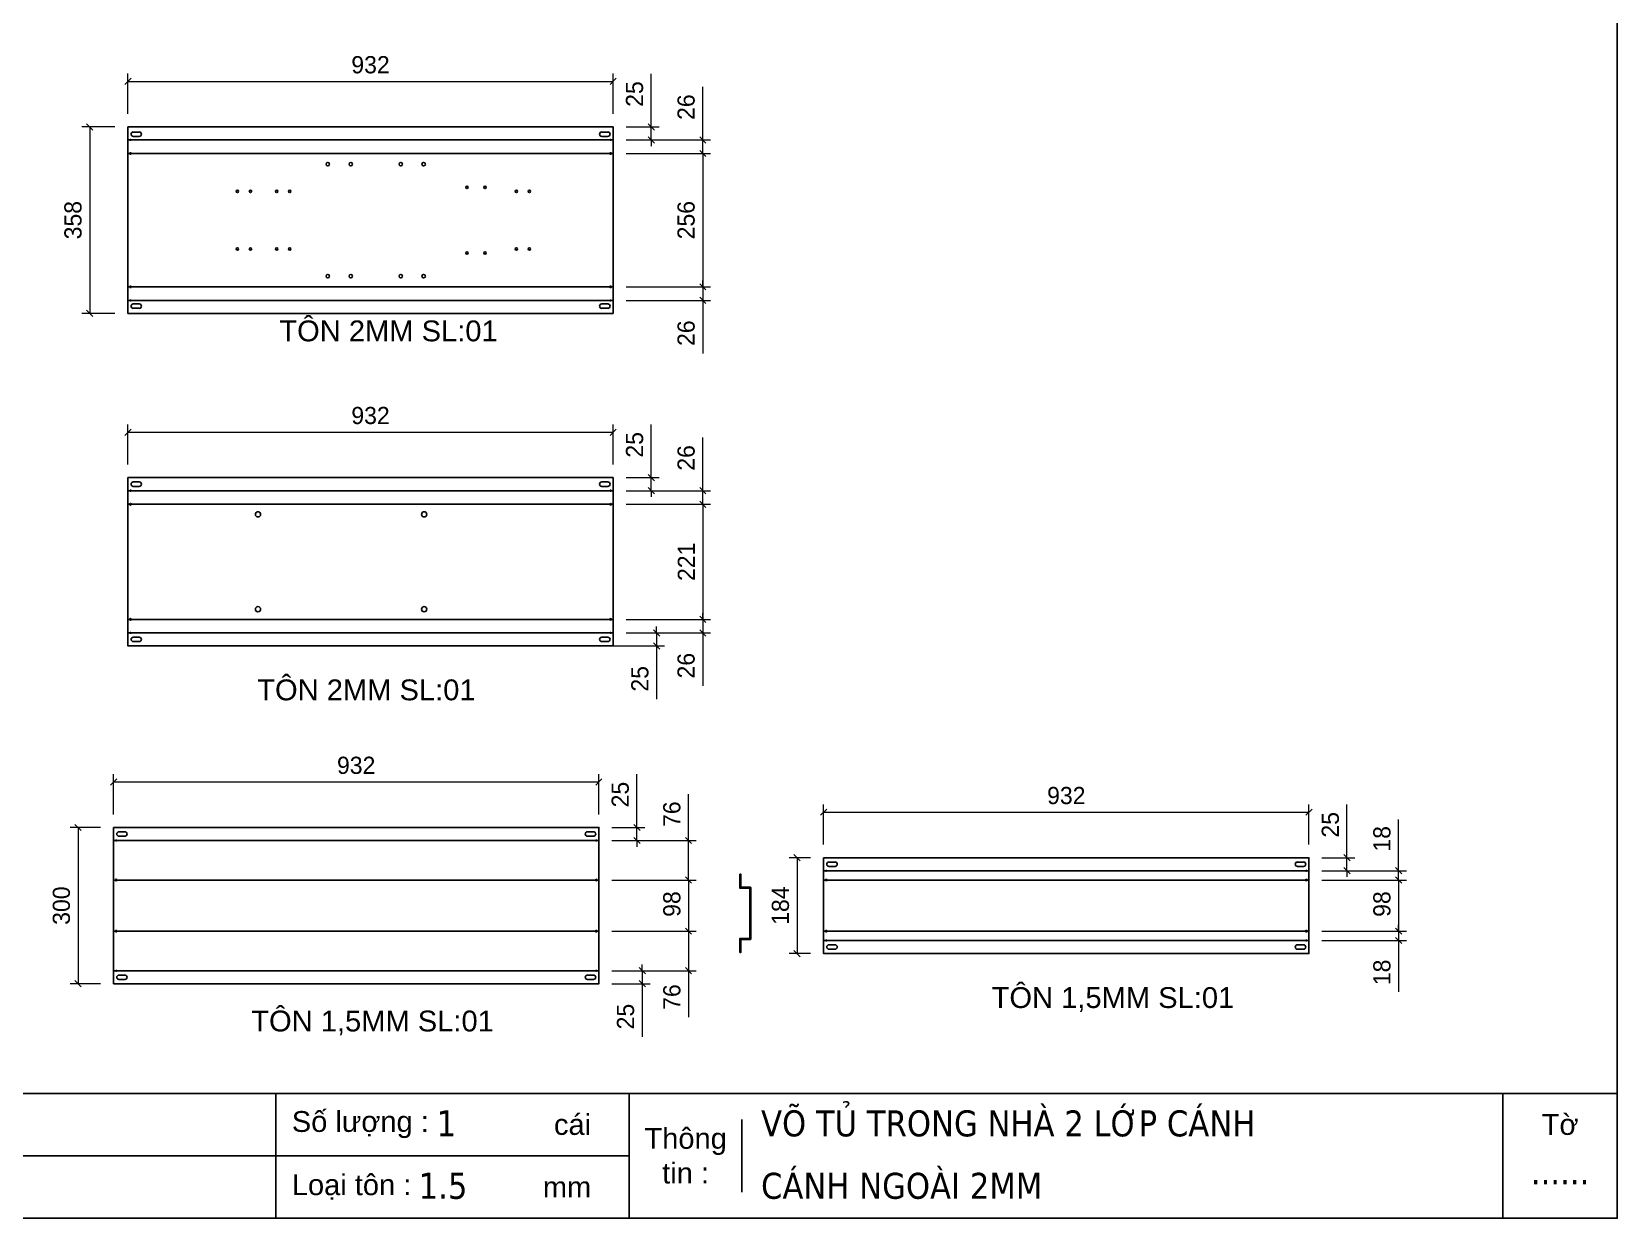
# Model space of a CAD drawing. Header units: millimetres. Extents: x 0 to 5930, y 0 to 4193.
# Drawn here: x 2886 to 5930, y 0 to 2277 of the extents above; entities that cross this region are included whole.
import ezdxf
from ezdxf.enums import TextEntityAlignment as Align

# ---------------------------------------------------------------- set-up
doc = ezdxf.new("R2010")
doc.units = ezdxf.units.MM
for name, color, linetype in [('CNC', 7, 'Continuous'), ('CO', 1, 'Continuous'), ('DI', 2, 'Continuous'), ('DIM', 253, 'Continuous')]:
    doc.layers.add(name, color=color, linetype=linetype)
doc.styles.add('Arial', font='arial.ttf')
doc.styles.add('Tahoma (Input Text)', font='tahoma.ttf')
doc.dimstyles.new('Dim-33', dxfattribs={"dimtxt": 33, "dimasz": 12, "dimexe": 15, "dimexo": 25, "dimgap": 15, "dimtad": 1, "dimdec": 0, "dimtxsty": 'Standard', "dimblk": 'OBLIQUE', "dimcen": 10, "dimclrd": 5, "dimclre": 5, "dimclrt": 3, "dimazin": 3, "dimtfac": 1, "dimtdec": 0, "dimtmove": 0, "dimatfit": 3, "dimldrblk": 'OPEN30', "dimlwd": 9, "dimlwe": 9})

# ---------------------------------------------------------------- blocks, each defined once
blk = doc.blocks.new('*D29')
at = {"color": 0, "linetype": 'ByBlock', "lineweight": -2}
for p, q in [((4069.1, 2100.7), (4081.1, 2088.7)), ((4081.1, 2063.7), (4069.1, 2075.7))]:
    blk.add_line(p, q, dxfattribs=at)
at = {"layer": 'Defpoints', "color": 0, "transparency": 16777216}
for p in [(4002, 2094.7), (4075.1, 2094.7), (4002, 2069.7)]:
    blk.add_point(p, dxfattribs=at)
at = {"layer": 'DIM', "color": 5, "lineweight": 9, "transparency": 16777216}
for p, q in [((4075.1, 2094.7), (4075.1, 2196.8)), ((4027, 2094.7), (4090.1, 2094.7)), ((4075.1, 2069.7), (4075.1, 2094.7)), ((4027, 2069.7), (4090.1, 2069.7)), ((4075.1, 2069.7), (4075.1, 2057.7))]:
    blk.add_line(p, q, dxfattribs=at)
at = {"layer": 'DIM', "color": 3, "transparency": 16777216, "insert": (4043.2, 2157.8), "char_height": 33, "attachment_point": 5, "rotation": 90}
blk.add_mtext('25', dxfattribs=at)
blk = doc.blocks.new('_Oblique')
at = {"color": 0, "linetype": 'ByBlock', "lineweight": -2}
blk.add_line((-0.5, -0.5), (0.5, 0.5), dxfattribs=at)
blk = doc.blocks.new('_Open30')
at = {"color": 0, "linetype": 'ByBlock', "lineweight": -2}
for p, q in [((-1, 0.27), (0, 0)), ((0, 0), (-1, -0.27)), ((0, 0), (-1, 0))]:
    blk.add_line(p, q, dxfattribs=at)
blk = doc.blocks.new('*D30')
at = {"color": 0, "linetype": 'ByBlock', "lineweight": -2}
for p, q in [((4168.1, 2075.7), (4180.1, 2063.7)), ((4180.1, 2037.7), (4168.1, 2049.7))]:
    blk.add_line(p, q, dxfattribs=at)
at = {"layer": 'Defpoints', "color": 0, "transparency": 16777216}
for p in [(4002, 2069.7), (4002, 2043.7), (4174.1, 2069.7)]:
    blk.add_point(p, dxfattribs=at)
at = {"layer": 'DIM', "color": 5, "lineweight": 9, "transparency": 16777216}
for p, q in [((4174.1, 2069.7), (4174.1, 2171.5)), ((4027, 2069.7), (4189.1, 2069.7)), ((4027, 2043.7), (4189.1, 2043.7)), ((4174.1, 2043.7), (4174.1, 2069.7)), ((4174.1, 2043.7), (4174.1, 2031.7))]:
    blk.add_line(p, q, dxfattribs=at)
at = {"layer": 'DIM', "color": 3, "transparency": 16777216, "insert": (4142.2, 2132.6), "char_height": 33, "attachment_point": 5, "rotation": 90}
blk.add_mtext('26', dxfattribs=at)
blk = doc.blocks.new('*D31')
at = {"color": 0, "linetype": 'ByBlock', "lineweight": -2}
for p, q in [((4180.1, 2037.7), (4168.1, 2049.7)), ((4168.1, 1793.7), (4180.1, 1781.7))]:
    blk.add_line(p, q, dxfattribs=at)
at = {"layer": 'Defpoints', "color": 0, "transparency": 16777216}
for p in [(4002, 2043.7), (4002, 1787.7), (4174.1, 1787.7)]:
    blk.add_point(p, dxfattribs=at)
at = {"layer": 'DIM', "color": 5, "lineweight": 9, "transparency": 16777216}
for p, q in [((4027, 2043.7), (4189.1, 2043.7)), ((4174.1, 2043.7), (4174.1, 1787.7)), ((4027, 1787.7), (4189.1, 1787.7))]:
    blk.add_line(p, q, dxfattribs=at)
at = {"layer": 'DIM', "color": 3, "transparency": 16777216, "insert": (4142.2, 1915.7), "char_height": 33, "attachment_point": 5, "rotation": 90}
blk.add_mtext('256', dxfattribs=at)
blk = doc.blocks.new('*D32')
at = {"color": 0, "linetype": 'ByBlock', "lineweight": -2}
for p, q in [((4168.1, 1793.7), (4180.1, 1781.7)), ((4180.1, 1755.7), (4168.1, 1767.7))]:
    blk.add_line(p, q, dxfattribs=at)
at = {"layer": 'Defpoints', "color": 0, "transparency": 16777216}
for p in [(4002, 1787.7), (4002, 1761.7), (4174.1, 1761.7)]:
    blk.add_point(p, dxfattribs=at)
at = {"layer": 'DIM', "color": 5, "lineweight": 9, "transparency": 16777216}
for p, q in [((4174.1, 1787.7), (4174.1, 1799.7)), ((4027, 1787.7), (4189.1, 1787.7)), ((4174.1, 1787.7), (4174.1, 1761.7)), ((4027, 1761.7), (4189.1, 1761.7)), ((4174.1, 1761.7), (4174.1, 1659.9))]:
    blk.add_line(p, q, dxfattribs=at)
at = {"layer": 'DIM', "color": 3, "transparency": 16777216, "insert": (4142.2, 1698.8), "char_height": 33, "attachment_point": 5, "rotation": 90}
blk.add_mtext('26', dxfattribs=at)
blk = doc.blocks.new('*D33')
at = {"color": 0, "linetype": 'ByBlock', "lineweight": -2}
for p, q in [((3076.5, 2188), (3064.5, 2176)), ((3996, 2176), (4008, 2188))]:
    blk.add_line(p, q, dxfattribs=at)
at = {"layer": 'Defpoints', "color": 0, "transparency": 16777216}
for p in [(4002, 2182), (3070.5, 2094.7), (4002, 2094.7)]:
    blk.add_point(p, dxfattribs=at)
at = {"layer": 'DIM', "color": 5, "lineweight": 9, "transparency": 16777216}
for p, q in [((3070.5, 2119.7), (3070.5, 2197)), ((4002, 2119.7), (4002, 2197)), ((3070.5, 2182), (4002, 2182))]:
    blk.add_line(p, q, dxfattribs=at)
at = {"layer": 'DIM', "color": 3, "transparency": 16777216, "insert": (3536.2, 2213.8), "char_height": 33, "attachment_point": 5}
blk.add_mtext('932', dxfattribs=at)
blk = doc.blocks.new('ovan8.5x20')
at = {"layer": 'CNC', "color": 2, "lineweight": -3}
for p, q in [((5.7, 4.2), (-5.8, 4.2)), ((-5.8, -4.2), (5.7, -4.2))]:
    blk.add_line(p, q, dxfattribs=at)
for centre, start, end in [((-5.8, 0), 90, 270), ((5.7, 0), 270, 90)]:
    blk.add_arc(centre, 4.25, start, end, dxfattribs=at)
blk = doc.blocks.new('*D34')
at = {"color": 0, "linetype": 'ByBlock', "lineweight": -2}
for p, q in [((4069.1, 1427.5), (4081.1, 1415.5)), ((4081.1, 1390.5), (4069.1, 1402.5))]:
    blk.add_line(p, q, dxfattribs=at)
at = {"layer": 'Defpoints', "color": 0, "transparency": 16777216}
for p in [(4002, 1421.5), (4075.1, 1421.5), (4002, 1396.5)]:
    blk.add_point(p, dxfattribs=at)
at = {"layer": 'DIM', "color": 5, "lineweight": 9, "transparency": 16777216}
for p, q in [((4075.1, 1421.5), (4075.1, 1523.5)), ((4027, 1421.5), (4090.1, 1421.5)), ((4075.1, 1396.5), (4075.1, 1421.5)), ((4027, 1396.5), (4090.1, 1396.5)), ((4075.1, 1396.5), (4075.1, 1384.5))]:
    blk.add_line(p, q, dxfattribs=at)
at = {"layer": 'DIM', "color": 3, "transparency": 16777216, "insert": (4043.2, 1484.5), "char_height": 33, "attachment_point": 5, "rotation": 90}
blk.add_mtext('25', dxfattribs=at)
blk = doc.blocks.new('*D35')
at = {"color": 0, "linetype": 'ByBlock', "lineweight": -2}
for p, q in [((4168.1, 1402.5), (4180.1, 1390.5)), ((4180.1, 1364.5), (4168.1, 1376.5))]:
    blk.add_line(p, q, dxfattribs=at)
at = {"layer": 'Defpoints', "color": 0, "transparency": 16777216}
for p in [(4002, 1396.5), (4002, 1370.5), (4174.1, 1396.5)]:
    blk.add_point(p, dxfattribs=at)
at = {"layer": 'DIM', "color": 5, "lineweight": 9, "transparency": 16777216}
for p, q in [((4174.1, 1396.5), (4174.1, 1498.3)), ((4027, 1396.5), (4189.1, 1396.5)), ((4027, 1370.5), (4189.1, 1370.5)), ((4174.1, 1370.5), (4174.1, 1396.5)), ((4174.1, 1370.5), (4174.1, 1358.5))]:
    blk.add_line(p, q, dxfattribs=at)
at = {"layer": 'DIM', "color": 3, "transparency": 16777216, "insert": (4142.2, 1459.4), "char_height": 33, "attachment_point": 5, "rotation": 90}
blk.add_mtext('26', dxfattribs=at)
blk = doc.blocks.new('*D36')
at = {"color": 0, "linetype": 'ByBlock', "lineweight": -2}
for p, q in [((4180.1, 1364.5), (4168.1, 1376.5)), ((4168.1, 1155.5), (4180.1, 1143.5))]:
    blk.add_line(p, q, dxfattribs=at)
at = {"layer": 'Defpoints', "color": 0, "transparency": 16777216}
for p in [(4002, 1370.5), (4002, 1149.5), (4174.1, 1149.5)]:
    blk.add_point(p, dxfattribs=at)
at = {"layer": 'DIM', "color": 5, "lineweight": 9, "transparency": 16777216}
for p, q in [((4027, 1370.5), (4189.1, 1370.5)), ((4174.1, 1370.5), (4174.1, 1149.5)), ((4027, 1149.5), (4189.1, 1149.5))]:
    blk.add_line(p, q, dxfattribs=at)
at = {"layer": 'DIM', "color": 3, "transparency": 16777216, "insert": (4142.5, 1260), "char_height": 33, "attachment_point": 5, "rotation": 90}
blk.add_mtext('221', dxfattribs=at)
blk = doc.blocks.new('*D37')
at = {"color": 0, "linetype": 'ByBlock', "lineweight": -2}
for p, q in [((4168.1, 1155.5), (4180.1, 1143.5)), ((4180.1, 1117.5), (4168.1, 1129.5))]:
    blk.add_line(p, q, dxfattribs=at)
at = {"layer": 'Defpoints', "color": 0, "transparency": 16777216}
for p in [(4002, 1149.5), (4002, 1123.5), (4174.1, 1123.5)]:
    blk.add_point(p, dxfattribs=at)
at = {"layer": 'DIM', "color": 5, "lineweight": 9, "transparency": 16777216}
for p, q in [((4174.1, 1149.5), (4174.1, 1161.5)), ((4027, 1149.5), (4189.1, 1149.5)), ((4174.1, 1149.5), (4174.1, 1123.5)), ((4027, 1123.5), (4189.1, 1123.5)), ((4174.1, 1123.5), (4174.1, 1021.7))]:
    blk.add_line(p, q, dxfattribs=at)
at = {"layer": 'DIM', "color": 3, "transparency": 16777216, "insert": (4142.2, 1060.6), "char_height": 33, "attachment_point": 5, "rotation": 90}
blk.add_mtext('26', dxfattribs=at)
blk = doc.blocks.new('*D38')
at = {"color": 0, "linetype": 'ByBlock', "lineweight": -2}
for p, q in [((4079.3, 1129.5), (4091.3, 1117.5)), ((4091.3, 1092.5), (4079.3, 1104.5))]:
    blk.add_line(p, q, dxfattribs=at)
at = {"layer": 'Defpoints', "color": 0, "transparency": 16777216}
for p in [(3070.5, 1098.5), (4002, 1123.5), (4085.3, 1098.5)]:
    blk.add_point(p, dxfattribs=at)
at = {"layer": 'DIM', "color": 5, "lineweight": 9, "transparency": 16777216}
for p, q in [((4085.3, 1123.5), (4085.3, 1135.5)), ((3095.5, 1098.5), (4100.3, 1098.5)), ((4027, 1123.5), (4100.3, 1123.5)), ((4085.3, 1123.5), (4085.3, 1098.5)), ((4085.3, 1098.5), (4085.3, 996.4))]:
    blk.add_line(p, q, dxfattribs=at)
at = {"layer": 'DIM', "color": 3, "transparency": 16777216, "insert": (4053.4, 1035.4), "char_height": 33, "attachment_point": 5, "rotation": 90}
blk.add_mtext('25', dxfattribs=at)
blk = doc.blocks.new('*D39')
at = {"color": 0, "linetype": 'ByBlock', "lineweight": -2}
for p, q in [((3076.5, 1514.7), (3064.5, 1502.7)), ((3996, 1502.7), (4008, 1514.7))]:
    blk.add_line(p, q, dxfattribs=at)
at = {"layer": 'Defpoints', "color": 0, "transparency": 16777216}
for p in [(4002, 1508.7), (3070.5, 1421.5), (4002, 1421.5)]:
    blk.add_point(p, dxfattribs=at)
at = {"layer": 'DIM', "color": 5, "lineweight": 9, "transparency": 16777216}
for p, q in [((3070.5, 1446.5), (3070.5, 1523.7)), ((4002, 1446.5), (4002, 1523.7)), ((3070.5, 1508.7), (4002, 1508.7))]:
    blk.add_line(p, q, dxfattribs=at)
at = {"layer": 'DIM', "color": 3, "transparency": 16777216, "insert": (3536.2, 1540.6), "char_height": 33, "attachment_point": 5}
blk.add_mtext('932', dxfattribs=at)
blk = doc.blocks.new('*D47')
at = {"color": 0, "linetype": 'ByBlock', "lineweight": -2}
for p, q in [((4041.6, 756.1), (4053.6, 744.1)), ((4053.6, 719.1), (4041.6, 731.1))]:
    blk.add_line(p, q, dxfattribs=at)
at = {"layer": 'Defpoints', "color": 0, "transparency": 16777216}
for p in [(3974.5, 750.1), (4047.6, 750.1), (3974.5, 725.1)]:
    blk.add_point(p, dxfattribs=at)
at = {"layer": 'DIM', "color": 5, "lineweight": 9, "transparency": 16777216}
for p, q in [((4047.6, 750.1), (4047.6, 852.2)), ((3999.5, 750.1), (4062.6, 750.1)), ((4047.6, 725.1), (4047.6, 750.1)), ((3999.5, 725.1), (4062.6, 725.1)), ((4047.6, 725.1), (4047.6, 713.1))]:
    blk.add_line(p, q, dxfattribs=at)
at = {"layer": 'DIM', "color": 3, "transparency": 16777216, "insert": (4015.7, 813.2), "char_height": 33, "attachment_point": 5, "rotation": 90}
blk.add_mtext('25', dxfattribs=at)
blk = doc.blocks.new('*D48')
at = {"color": 0, "linetype": 'ByBlock', "lineweight": -2}
for p, q in [((4152.6, 719.1), (4140.6, 731.1)), ((4140.6, 655.1), (4152.6, 643.1))]:
    blk.add_line(p, q, dxfattribs=at)
at = {"layer": 'Defpoints', "color": 0, "transparency": 16777216}
for p in [(3974.5, 725.1), (4146.6, 725.1), (3974.5, 649.1)]:
    blk.add_point(p, dxfattribs=at)
at = {"layer": 'DIM', "color": 5, "lineweight": 9, "transparency": 16777216}
for p, q in [((4146.6, 725.1), (4146.6, 814.1)), ((3999.5, 725.1), (4161.6, 725.1)), ((4146.6, 649.1), (4146.6, 725.1)), ((3999.5, 649.1), (4161.6, 649.1))]:
    blk.add_line(p, q, dxfattribs=at)
at = {"layer": 'DIM', "color": 3, "transparency": 16777216, "insert": (4114.8, 775.6), "char_height": 33, "attachment_point": 5, "rotation": 90}
blk.add_mtext('76', dxfattribs=at)
blk = doc.blocks.new('*D49')
at = {"color": 0, "linetype": 'ByBlock', "lineweight": -2}
for p, q in [((4152.6, 643.1), (4140.6, 655.1)), ((4140.6, 557.1), (4152.6, 545.1))]:
    blk.add_line(p, q, dxfattribs=at)
at = {"layer": 'Defpoints', "color": 0, "transparency": 16777216}
for p in [(3974.5, 649.1), (3974.5, 551.1), (4146.6, 551.1)]:
    blk.add_point(p, dxfattribs=at)
at = {"layer": 'DIM', "color": 5, "lineweight": 9, "transparency": 16777216}
for p, q in [((3999.5, 649.1), (4161.6, 649.1)), ((4146.6, 649.1), (4146.6, 551.1)), ((3999.5, 551.1), (4161.6, 551.1))]:
    blk.add_line(p, q, dxfattribs=at)
at = {"layer": 'DIM', "color": 3, "transparency": 16777216, "insert": (4114.8, 603.1), "char_height": 33, "attachment_point": 5, "rotation": 90}
blk.add_mtext('98', dxfattribs=at)
blk = doc.blocks.new('*D50')
at = {"color": 0, "linetype": 'ByBlock', "lineweight": -2}
for p, q in [((4152.6, 545.1), (4140.6, 557.1)), ((4140.6, 481.1), (4152.6, 469.1))]:
    blk.add_line(p, q, dxfattribs=at)
at = {"layer": 'Defpoints', "color": 0, "transparency": 16777216}
for p in [(3974.5, 551.1), (3974.5, 475.1), (4146.6, 475.1)]:
    blk.add_point(p, dxfattribs=at)
at = {"layer": 'DIM', "color": 5, "lineweight": 9, "transparency": 16777216}
for p, q in [((3999.5, 551.1), (4161.6, 551.1)), ((4146.6, 551.1), (4146.6, 475.1)), ((3999.5, 475.1), (4161.6, 475.1)), ((4146.6, 475.1), (4146.6, 386.2))]:
    blk.add_line(p, q, dxfattribs=at)
at = {"layer": 'DIM', "color": 3, "transparency": 16777216, "insert": (4114.8, 424.6), "char_height": 33, "attachment_point": 5, "rotation": 90}
blk.add_mtext('76', dxfattribs=at)
blk = doc.blocks.new('*D51')
at = {"color": 0, "linetype": 'ByBlock', "lineweight": -2}
for p, q in [((4051.8, 481.1), (4063.8, 469.1)), ((4063.8, 444.1), (4051.8, 456.1))]:
    blk.add_line(p, q, dxfattribs=at)
at = {"layer": 'Defpoints', "color": 0, "transparency": 16777216}
for p in [(3974.5, 475.1), (3974.5, 450.1), (4057.8, 450.1)]:
    blk.add_point(p, dxfattribs=at)
at = {"layer": 'DIM', "color": 5, "lineweight": 9, "transparency": 16777216}
for p, q in [((4057.8, 475.1), (4057.8, 487.1)), ((3999.5, 475.1), (4072.8, 475.1)), ((4057.8, 475.1), (4057.8, 450.1)), ((3999.5, 450.1), (4072.8, 450.1)), ((4057.8, 450.1), (4057.8, 348.1))]:
    blk.add_line(p, q, dxfattribs=at)
at = {"layer": 'DIM', "color": 3, "transparency": 16777216, "insert": (4025.9, 387.1), "char_height": 33, "attachment_point": 5, "rotation": 90}
blk.add_mtext('25', dxfattribs=at)
blk = doc.blocks.new('*D52')
at = {"color": 0, "linetype": 'ByBlock', "lineweight": -2}
for p, q in [((3049, 843.4), (3037, 831.4)), ((3968.5, 831.4), (3980.5, 843.4))]:
    blk.add_line(p, q, dxfattribs=at)
at = {"layer": 'Defpoints', "color": 0, "transparency": 16777216}
for p in [(3974.5, 837.4), (3043, 750.1), (3974.5, 750.1)]:
    blk.add_point(p, dxfattribs=at)
at = {"layer": 'DIM', "color": 5, "lineweight": 9, "transparency": 16777216}
for p, q in [((3043, 775.1), (3043, 852.4)), ((3974.5, 775.1), (3974.5, 852.4)), ((3043, 837.4), (3974.5, 837.4))]:
    blk.add_line(p, q, dxfattribs=at)
at = {"layer": 'DIM', "color": 3, "transparency": 16777216, "insert": (3508.7, 869.2), "char_height": 33, "attachment_point": 5}
blk.add_mtext('932', dxfattribs=at)
blk = doc.blocks.new('*D53')
at = {"color": 0, "linetype": 'ByBlock', "lineweight": -2}
for p, q in [((5404.7, 698.1), (5416.7, 686.1)), ((5416.7, 661.1), (5404.7, 673.1))]:
    blk.add_line(p, q, dxfattribs=at)
at = {"layer": 'Defpoints', "color": 0, "transparency": 16777216}
for p in [(5337.6, 692.1), (5410.7, 692.1), (5337.6, 667.1)]:
    blk.add_point(p, dxfattribs=at)
at = {"layer": 'DIM', "color": 5, "lineweight": 9, "transparency": 16777216}
for p, q in [((5410.7, 692.1), (5410.7, 794.2)), ((5362.6, 692.1), (5425.7, 692.1)), ((5410.7, 667.1), (5410.7, 692.1)), ((5362.6, 667.1), (5425.7, 667.1)), ((5410.7, 667.1), (5410.7, 655.1))]:
    blk.add_line(p, q, dxfattribs=at)
at = {"layer": 'DIM', "color": 3, "transparency": 16777216, "insert": (5378.9, 755.2), "char_height": 33, "attachment_point": 5, "rotation": 90}
blk.add_mtext('25', dxfattribs=at)
blk = doc.blocks.new('*D54')
at = {"color": 0, "linetype": 'ByBlock', "lineweight": -2}
for p, q in [((5503.7, 673.1), (5515.7, 661.1)), ((5515.7, 643.1), (5503.7, 655.1))]:
    blk.add_line(p, q, dxfattribs=at)
at = {"layer": 'Defpoints', "color": 0, "transparency": 16777216}
for p in [(5337.6, 667.1), (5337.6, 649.1), (5509.7, 667.1)]:
    blk.add_point(p, dxfattribs=at)
at = {"layer": 'DIM', "color": 5, "lineweight": 9, "transparency": 16777216}
for p, q in [((5509.7, 667.1), (5509.7, 765.4)), ((5362.6, 667.1), (5524.7, 667.1)), ((5362.6, 649.1), (5524.7, 649.1)), ((5509.7, 649.1), (5509.7, 667.1)), ((5509.7, 649.1), (5509.7, 637.1))]:
    blk.add_line(p, q, dxfattribs=at)
at = {"layer": 'DIM', "color": 3, "transparency": 16777216, "insert": (5477.9, 728.3), "char_height": 33, "attachment_point": 5, "rotation": 90}
blk.add_mtext('18', dxfattribs=at)
blk = doc.blocks.new('*D55')
at = {"color": 0, "linetype": 'ByBlock', "lineweight": -2}
for p, q in [((5515.7, 643.1), (5503.7, 655.1)), ((5503.7, 557.1), (5515.7, 545.1))]:
    blk.add_line(p, q, dxfattribs=at)
at = {"layer": 'Defpoints', "color": 0, "transparency": 16777216}
for p in [(5337.6, 649.1), (5337.6, 551.1), (5509.7, 551.1)]:
    blk.add_point(p, dxfattribs=at)
at = {"layer": 'DIM', "color": 5, "lineweight": 9, "transparency": 16777216}
for p, q in [((5362.6, 649.1), (5524.7, 649.1)), ((5509.7, 649.1), (5509.7, 551.1)), ((5362.6, 551.1), (5524.7, 551.1))]:
    blk.add_line(p, q, dxfattribs=at)
at = {"layer": 'DIM', "color": 3, "transparency": 16777216, "insert": (5477.9, 603.1), "char_height": 33, "attachment_point": 5, "rotation": 90}
blk.add_mtext('98', dxfattribs=at)
blk = doc.blocks.new('*D56')
at = {"color": 0, "linetype": 'ByBlock', "lineweight": -2}
for p, q in [((5503.7, 557.1), (5515.7, 545.1)), ((5515.7, 527.1), (5503.7, 539.1))]:
    blk.add_line(p, q, dxfattribs=at)
at = {"layer": 'Defpoints', "color": 0, "transparency": 16777216}
for p in [(5337.6, 551.1), (5337.6, 533.1), (5509.7, 533.1)]:
    blk.add_point(p, dxfattribs=at)
at = {"layer": 'DIM', "color": 5, "lineweight": 9, "transparency": 16777216}
for p, q in [((5362.6, 551.1), (5524.7, 551.1)), ((5509.7, 551.1), (5509.7, 563.1)), ((5509.7, 551.1), (5509.7, 533.1)), ((5362.6, 533.1), (5524.7, 533.1)), ((5509.7, 533.1), (5509.7, 434.9))]:
    blk.add_line(p, q, dxfattribs=at)
at = {"layer": 'DIM', "color": 3, "transparency": 16777216, "insert": (5477.9, 472), "char_height": 33, "attachment_point": 5, "rotation": 90}
blk.add_mtext('18', dxfattribs=at)
blk = doc.blocks.new('*D57')
at = {"color": 0, "linetype": 'ByBlock', "lineweight": -2}
for p, q in [((4412.1, 785.4), (4400.1, 773.4)), ((5331.6, 773.4), (5343.6, 785.4))]:
    blk.add_line(p, q, dxfattribs=at)
at = {"layer": 'Defpoints', "color": 0, "transparency": 16777216}
for p in [(5337.6, 779.4), (4406.1, 692.1), (5337.6, 692.1)]:
    blk.add_point(p, dxfattribs=at)
at = {"layer": 'DIM', "color": 5, "lineweight": 9, "transparency": 16777216}
for p, q in [((4406.1, 717.1), (4406.1, 794.4)), ((5337.6, 717.1), (5337.6, 794.4)), ((4406.1, 779.4), (5337.6, 779.4))]:
    blk.add_line(p, q, dxfattribs=at)
at = {"layer": 'DIM', "color": 3, "transparency": 16777216, "insert": (4871.9, 811.2), "char_height": 33, "attachment_point": 5}
blk.add_mtext('932', dxfattribs=at)
blk = doc.blocks.new('*D58')
at = {"color": 0, "linetype": 'ByBlock', "lineweight": -2}
for p, q in [((2980.8, 744.1), (2968.8, 756.1)), ((2968.8, 456.1), (2980.8, 444.1))]:
    blk.add_line(p, q, dxfattribs=at)
at = {"layer": 'Defpoints', "color": 0, "transparency": 16777216}
for p in [(3043, 750.1), (2974.8, 450.1), (3043, 450.1)]:
    blk.add_point(p, dxfattribs=at)
at = {"layer": 'DIM', "color": 5, "lineweight": 9, "transparency": 16777216}
for p, q in [((3018, 750.1), (2959.8, 750.1)), ((2974.8, 750.1), (2974.8, 450.1)), ((3018, 450.1), (2959.8, 450.1))]:
    blk.add_line(p, q, dxfattribs=at)
at = {"layer": 'DIM', "color": 3, "transparency": 16777216, "insert": (2942.9, 600.1), "char_height": 33, "attachment_point": 5, "rotation": 90}
blk.add_mtext('300', dxfattribs=at)
blk = doc.blocks.new('*D59')
at = {"color": 0, "linetype": 'ByBlock', "lineweight": -2}
for p, q in [((4361.1, 686.1), (4349.1, 698.1)), ((4349.1, 514.1), (4361.1, 502.1))]:
    blk.add_line(p, q, dxfattribs=at)
at = {"layer": 'Defpoints', "color": 0, "transparency": 16777216}
for p in [(4406.1, 692.1), (4355.1, 508.1), (4406.1, 508.1)]:
    blk.add_point(p, dxfattribs=at)
at = {"layer": 'DIM', "color": 5, "lineweight": 9, "transparency": 16777216}
for p, q in [((4381.1, 692.1), (4340.1, 692.1)), ((4355.1, 692.1), (4355.1, 508.1)), ((4381.1, 508.1), (4340.1, 508.1))]:
    blk.add_line(p, q, dxfattribs=at)
at = {"layer": 'DIM', "color": 3, "transparency": 16777216, "insert": (4323.2, 600.1), "char_height": 33, "attachment_point": 5, "rotation": 90}
blk.add_mtext('184', dxfattribs=at)
blk = doc.blocks.new('*D60')
at = {"color": 0, "linetype": 'ByBlock', "lineweight": -2}
for p, q in [((3003.1, 2088.7), (2991.1, 2100.7)), ((2991.1, 1742.7), (3003.1, 1730.7))]:
    blk.add_line(p, q, dxfattribs=at)
at = {"layer": 'Defpoints', "color": 0, "transparency": 16777216}
for p in [(3070.5, 2094.7), (2997.1, 1736.7), (3070.5, 1736.7)]:
    blk.add_point(p, dxfattribs=at)
at = {"layer": 'DIM', "color": 5, "lineweight": 9, "transparency": 16777216}
for p, q in [((3045.5, 2094.7), (2982.1, 2094.7)), ((2997.1, 2094.7), (2997.1, 1736.7)), ((3045.5, 1736.7), (2982.1, 1736.7))]:
    blk.add_line(p, q, dxfattribs=at)
at = {"layer": 'DIM', "color": 3, "transparency": 16777216, "insert": (2965.2, 1915.7), "char_height": 33, "attachment_point": 5, "rotation": 90}
blk.add_mtext('358', dxfattribs=at)
blk = doc.blocks.new('khungtenAsean2')
at = {"color": 7}
for p, q in [((2970, -1980), (0, -1980)), ((1680, -1980), (1680, -2100)), ((2020, -1980), (2020, -2100)), ((2860, -1980), (2860, -2100)), ((2128.3, -2005), (2128.3, -2075)), ((2020, -2040), (0, -2040))]:
    blk.add_line(p, q, dxfattribs=at)
blk.add_lwpolyline([(0, 0), (2970, 0), (2970, -2100), (0, -2100)], close=True, dxfattribs=at)
at = {"color": 2, "char_height": 20, "style": 'Arial'}
for s, insert, width, attachment_point in [('  Số lượng :', (1680, -2010), 917.634, 4), ('cái', (1947.6, -2010), 917.634, 4), ('Thông\\Ptin :', (2074.2, -2040), 108.311, 5), ('Tờ', (2915, -2010), 110, 5), ('  Loại tôn :', (1680, -2070), 917.634, 4), ('mm', (1936.9, -2070), 917.634, 4)]:
    blk.add_mtext(s, dxfattribs=dict(at, insert=insert, width=width, attachment_point=attachment_point))
at = {"color": 1, "style": 'Tahoma (Input Text)', "flags": 8}
for tag, p in [('#01', (137.1, -2021.3)), ('#03', (506.6, -2019.3)), ('#05', (1106.6, -2021.3)), ('#07', (1834.7, -2021.3)), ('#09', (2146.7, -2021.3)), ('#02', (98.5, -2081.3)), ('#04', (486.1, -2081.3)), ('#06', (1065.3, -2081.3)), ('#08', (1817.4, -2081.3)), ('#10', (2146.7, -2081.3))]:
    blk.add_attdef(tag, p, '', height=25, dxfattribs=at)
blk.add_attdef('#11', text='', height=25, dxfattribs=at).set_placement((2915, -2067.3), align=Align.CENTER)

msp = doc.modelspace()

# ---------------------------------------------------------------- linework, layer by layer
at = {"color": 7}
for p, q in [((3070.5, 2094.7), (4002, 2094.7)), ((3070.5, 2069.7), (4002, 2069.7)), ((3070.5, 1761.7), (4002, 1761.7)), ((3070.5, 1736.7), (4002, 1736.7)), ((3070.5, 1421.5), (4002, 1421.5)), ((3070.5, 1396.5), (4002, 1396.5)), ((3070.5, 1123.5), (4002, 1123.5)), ((3070.5, 1098.5), (4002, 1098.5)), ((3043, 750.1), (3974.5, 750.1)), ((3043, 725.1), (3974.5, 725.1)), ((4406.1, 692.1), (5337.6, 692.1)), ((4406.1, 667.1), (5337.6, 667.1)), ((4406.1, 533.1), (5337.6, 533.1)), ((4406.1, 508.1), (5337.6, 508.1)), ((3043, 475.1), (3974.5, 475.1)), ((3043, 450.1), (3974.5, 450.1))]:
    msp.add_line(p, q, dxfattribs=at)
for points in [[(3070.5, 2094.7), (4002, 2094.7), (4002, 1736.7), (3070.5, 1736.7)], [(3070.5, 2043.7), (4002, 2043.7), (4002, 1787.7), (3070.5, 1787.7)], [(3070.5, 1421.5), (4002, 1421.5), (4002, 1098.5), (3070.5, 1098.5)], [(3070.5, 1370.5), (4002, 1370.5), (4002, 1149.5), (3070.5, 1149.5)], [(3043, 750.1), (3974.5, 750.1), (3974.5, 450.1), (3043, 450.1)], [(4406.1, 692.1), (5337.6, 692.1), (5337.6, 508.1), (4406.1, 508.1)], [(3043, 649.1), (3974.5, 649.1), (3974.5, 551.1), (3043, 551.1)], [(4406.1, 649.1), (5337.6, 649.1), (5337.6, 551.1), (4406.1, 551.1)]]:
    msp.add_lwpolyline(points, close=True, dxfattribs=at)
at = {"color": 2}
for centre, radius in [((3075.5, 2069.7), 1), ((3997, 2069.7), 1), ((3075.5, 2043.7), 1.5), ((3997, 2043.7), 1.5), ((3075.5, 1787.7), 1.5), ((3997, 1787.7), 1.5), ((3075.5, 1761.7), 1), ((3997, 1761.7), 1), ((3075.5, 1370.5), 1.5), ((3075.5, 1396.5), 1), ((3997, 1370.5), 1.5), ((3997, 1396.5), 1), ((3075.5, 1149.5), 1.5), ((3997, 1149.5), 1.5), ((3075.5, 1123.5), 1), ((3997, 1123.5), 1), ((3048, 725.1), 1), ((3969.5, 725.1), 1), ((3048, 649.1), 1.5), ((3969.5, 649.1), 1.5), ((4411.1, 649.1), 1.5), ((4411.1, 667.1), 1), ((5332.6, 649.1), 1.5), ((5332.6, 667.1), 1), ((3048, 551.1), 1.5), ((3969.5, 551.1), 1.5), ((4411.1, 551.1), 1.5), ((5332.6, 551.1), 1.5), ((4411.1, 533.1), 1), ((5332.6, 533.1), 1), ((3048, 475.1), 1), ((3969.5, 475.1), 1)]:
    msp.add_circle(centre, radius, dxfattribs=at)
at = {"layer": 'CO', "linetype": 'Continuous'}
msp.add_lwpolyline([(4266.2, 634.3, 0.414214), (4265.2, 635.3), (4247.2, 635.3), (4247.2, 660.3), (4245.2, 660.3), (4245.2, 633.3), (4264.2, 633.3), (4264.2, 537.3), (4245.2, 537.3), (4245.2, 510.3), (4247.2, 510.3), (4247.2, 535.3), (4265.2, 535.3, 0.414214), (4266.2, 536.3)], format="xyb", close=True, dxfattribs=at)
at = {"layer": 'DI', "color": 2, "linetype": 'Continuous'}
for centre, radius in [((3454.2, 2023.2), 3.25), ((3498.2, 2023.2), 3.25), ((3594.2, 2023.2), 3.25), ((3638.2, 2023.2), 3.25), ((3721.2, 1978.7), 2.32), ((3756.2, 1978.7), 2.32), ((3280.8, 1971), 2.25), ((3305.8, 1971), 2.25), ((3356.2, 1971), 2.25), ((3381.2, 1971), 2.25), ((3816.2, 1971), 2.25), ((3841.2, 1971), 2.25), ((3280.8, 1860.5), 2.25), ((3305.8, 1860.5), 2.25), ((3356.2, 1860.5), 2.25), ((3381.2, 1860.5), 2.25), ((3816.2, 1860.5), 2.25), ((3841.2, 1860.5), 2.25), ((3721.2, 1852.7), 2.32), ((3756.2, 1852.7), 2.32), ((3454.2, 1808.2), 3.25), ((3498.2, 1808.2), 3.25), ((3594.2, 1808.2), 3.25), ((3638.2, 1808.2), 3.25)]:
    msp.add_circle(centre, radius, dxfattribs=at)
at = {"layer": 'DI', "linetype": 'Continuous'}
for centre in [(3320.2, 1351), (3639.2, 1351), (3320.2, 1169), (3639.2, 1169)]:
    msp.add_circle(centre, 5, dxfattribs=at)

# ---------------------------------------------------------------- block references
at = {"color": 7}
ref = msp.add_blockref('khungtenAsean2', (0, 4192.7), dxfattribs=dict(at, xscale=1.996500000008381, yscale=1.996500000008381, zscale=1.996500000008381))
ref.add_attrib('#11', '......', dxfattribs={"color": 1, "height": 49.91, "style": 'Tahoma (Input Text)'}).set_placement((5819.8, 65.2), align=Align.CENTER)
ref.add_attrib('#09', 'VÕ TỦ TRONG NHÀ 2 LỚP CÁNH', (4285.9, 157.2), dxfattribs={"color": 1, "height": 49.913, "style": 'Tahoma (Input Text)'})
ref.add_attrib('#10', 'CÁNH NGOÀI 2MM', (4285.9, 37.4), dxfattribs={"color": 1, "height": 49.913, "style": 'Tahoma (Input Text)'})
ref.add_attrib('#08', '1.5  ', (3628.5, 37.4), dxfattribs={"color": 1, "height": 49.91, "style": 'Tahoma (Input Text)'})
ref.add_attrib('#07', '1', (3662.9, 157.2), dxfattribs={"color": 1, "height": 49.9, "style": 'Tahoma (Input Text)'})
at = {"layer": 'CNC', "color": 2, "lineweight": -3, "rotation": 180}
for p in [(3086.5, 2080.7), (3086.5, 1409), (3059, 737.6), (4422.1, 679.6)]:
    msp.add_blockref('ovan8.5x20', p, dxfattribs=at)
at = {"layer": 'CNC', "color": 2, "lineweight": -3, "xscale": -1, "rotation": 180}
for p in [(3986, 2080.7), (3986, 1409), (3958.5, 737.6), (5321.6, 679.6)]:
    msp.add_blockref('ovan8.5x20', p, dxfattribs=at)
at = {"layer": 'CNC', "color": 2, "lineweight": -3, "xscale": -1}
for p in [(3086.5, 1750.7), (3086.5, 1111), (4422.1, 520.6), (3059, 462.6)]:
    msp.add_blockref('ovan8.5x20', p, dxfattribs=at)
at = {"layer": 'CNC', "color": 2, "lineweight": -3}
for p in [(3986, 1750.7), (3986, 1111), (5321.6, 520.6), (3958.5, 462.6)]:
    msp.add_blockref('ovan8.5x20', p, dxfattribs=at)

# ---------------------------------------------------------------- texts
at = {"color": 2, "char_height": 40, "width": 775, "attachment_point": 5}
for s, insert in [('{\\f.VnArialH|b0|i0|c0|p34;T«n 2mm SL:01}', (3570.7, 1702.9)), ('{\\f.VnArialH|b0|i0|c0|p34;T«n 2mm SL:01}', (3528.3, 1013.9)), ('{\\f.VnArialH|b0|i0|c0|p34;T«n 1,5mm SL:01}', (4961.4, 419.9)), ('{\\f.VnArialH|b0|i0|c0|p34;T«n 1,5mm SL:01}', (3540.1, 374.9))]:
    msp.add_mtext(s, dxfattribs=dict(at, insert=insert))

# ---------------------------------------------------------------- dimensions: what is measured, and where the dimension line sits
at = {"layer": 'DIM', "color": 7}
for base, p1, p2, picture, middle in [((4001.9575415, 2181.9500776), (3070.4575415, 2094.7131848), (4001.9575415, 2094.7131848), '*D33', (3536.2075415, 2213.8102413)), ((4001.9575415, 1508.7009515), (3070.4575415, 1421.4640587), (4001.9575415, 1421.4640587), '*D39', (3536.2075415, 1540.5611152)), ((3974.4800826, 837.3746723), (3042.9800826, 750.1377796), (3974.4800826, 750.1377796), '*D52', (3508.7300826, 869.234836)), ((5337.6108389, 779.3746723), (4406.1108389, 692.1377796), (5337.6108389, 692.1377796), '*D57', (4871.8608389, 811.234836))]:
    dim = msp.add_linear_dim(base=base, p1=p1, p2=p2, dimstyle='Dim-33', dxfattribs=at)
    dim.commit()
    dim.dimension.update_dxf_attribs({"geometry": picture, "text_midpoint": middle})
for base, p1, p2, picture, middle in [((4075.1, 2094.7), (4002, 2069.7), (4002, 2094.7), '*D29', (4043.2, 2157.8)), ((4174.1, 2069.7), (4002, 2043.7), (4002, 2069.7), '*D30', (4142.2, 2132.6)), ((2997.1, 1736.7), (3070.5, 2094.7), (3070.5, 1736.7), '*D60', (2965.2, 1915.7)), ((4174.1, 1787.7), (4002, 2043.7), (4002, 1787.7), '*D31', (4142.2, 1915.7)), ((4174.1, 1761.7), (4002, 1787.7), (4002, 1761.7), '*D32', (4142.2, 1698.8)), ((4075.1, 1421.5), (4002, 1396.5), (4002, 1421.5), '*D34', (4043.2, 1484.5)), ((4174.1, 1396.5), (4002, 1370.5), (4002, 1396.5), '*D35', (4142.2, 1459.4)), ((4174.1, 1149.5), (4002, 1370.5), (4002, 1149.5), '*D36', (4142.5, 1260)), ((4174.1, 1123.5), (4002, 1149.5), (4002, 1123.5), '*D37', (4142.2, 1060.6)), ((4085.3, 1098.5), (4002, 1123.5), (3070.5, 1098.5), '*D38', (4053.4, 1035.4)), ((4047.6, 750.1), (3974.5, 725.1), (3974.5, 750.1), '*D47', (4015.7, 813.2)), ((4146.6, 725.1), (3974.5, 649.1), (3974.5, 725.1), '*D48', (4114.8, 775.6)), ((5410.7, 692.1), (5337.6, 667.1), (5337.6, 692.1), '*D53', (5378.9, 755.2)), ((5509.7, 667.1), (5337.6, 649.1), (5337.6, 667.1), '*D54', (5477.9, 728.3)), ((2974.8, 450.1), (3043, 750.1), (3043, 450.1), '*D58', (2942.9, 600.1)), ((4355.1, 508.1), (4406.1, 692.1), (4406.1, 508.1), '*D59', (4323.2, 600.1)), ((4146.6, 475.1), (3974.5, 551.1), (3974.5, 475.1), '*D50', (4114.8, 424.6)), ((5509.7, 533.1), (5337.6, 551.1), (5337.6, 533.1), '*D56', (5477.9, 472)), ((4057.8, 450.1), (3974.5, 475.1), (3974.5, 450.1), '*D51', (4025.9, 387.1))]:
    dim = msp.add_linear_dim(base=base, p1=p1, p2=p2, angle=90, dimstyle='Dim-33', dxfattribs=at)
    dim.commit()
    dim.dimension.update_dxf_attribs({"geometry": picture, "text_midpoint": middle})
for base, p1, p2, picture, middle in [((4146.6, 551.1), (3974.5, 649.1), (3974.5, 551.1), '*D49', (4146.6, 603.1)), ((5509.7, 551.1), (5337.6, 649.1), (5337.6, 551.1), '*D55', (5509.7, 603.1))]:
    dim = msp.add_linear_dim(base=base, p1=p1, p2=p2, angle=90, dimstyle='Dim-33', dxfattribs=at)
    dim.commit()
    dim.dimension.update_dxf_attribs({"geometry": picture, "text_midpoint": middle, "dimtype": 160})

doc.saveas('drawing.dxf')
